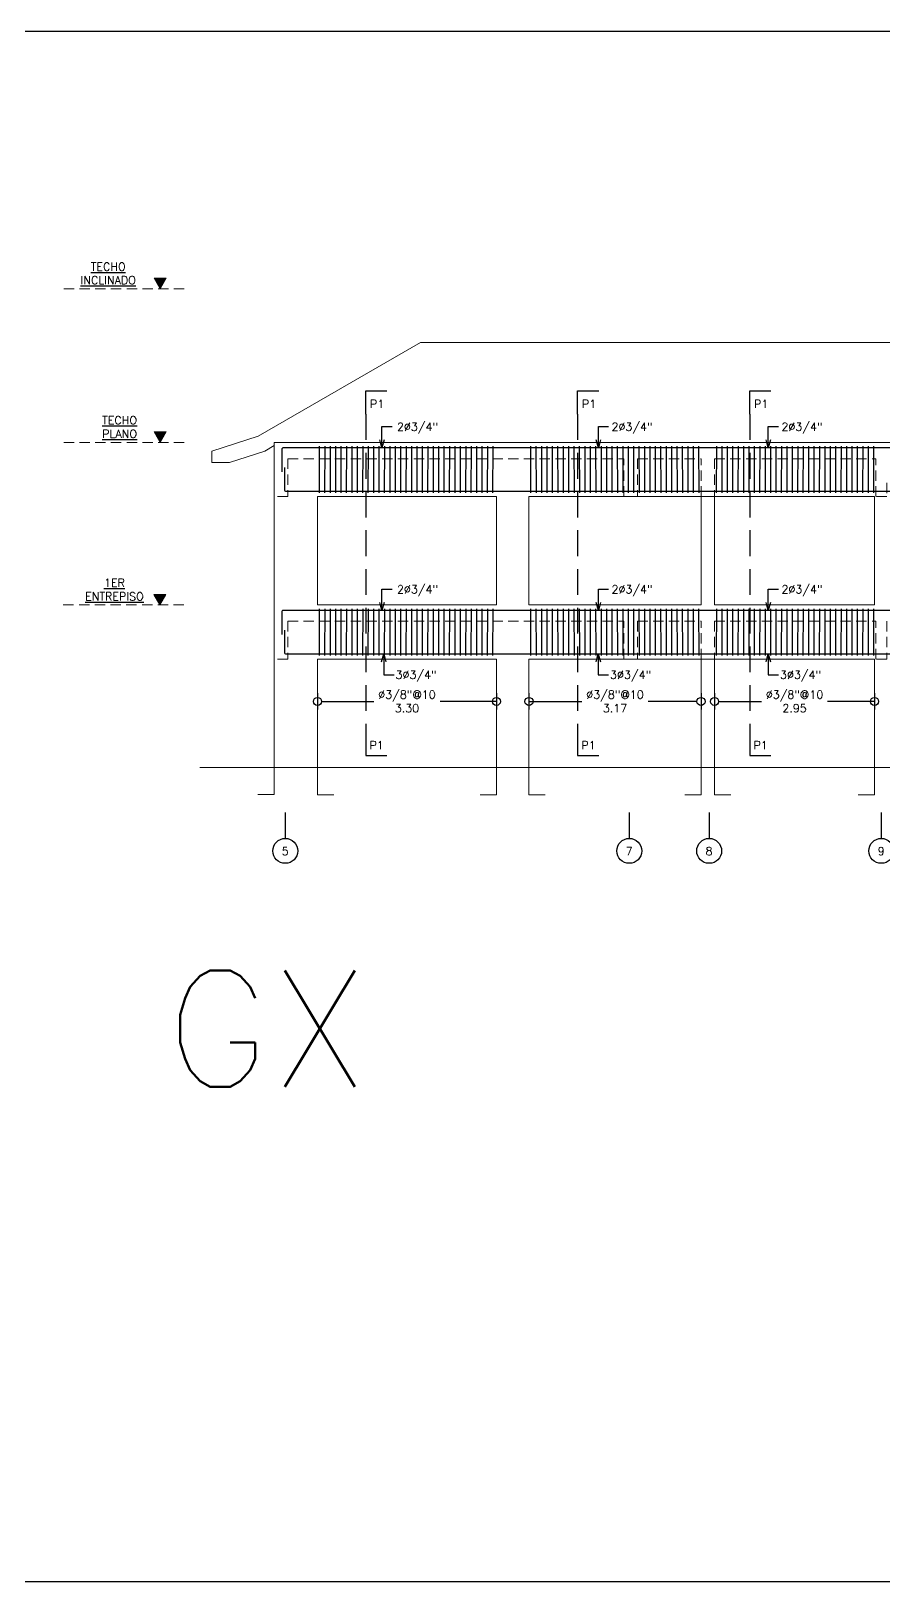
# Model space of a CAD drawing. Header units: metres. Extents: x -44 to 358, y -246 to 48.
# Drawn here: x 96.16 to 111.9, y -168.63 to -140.01 of the extents above; entities that cross this region are included whole.
import ezdxf

# ---------------------------------------------------------------- set-up
doc = ezdxf.new("R2010")
doc.units = ezdxf.units.M
doc.header["$LTSCALE"] = 0.3
doc.header["$PDMODE"] = 3
for name, pattern in [('CONTINUA', [0]), ('HIDDEN', [9.525, 6.35, -3.175]), ('HIDDEN2', [4.7625, 3.175, -1.5875])]:
    doc.linetypes.add(name, pattern=pattern)
for name, color, linetype in [('001-ACERO', 5, 'Continuous'), ('001-DIMLOSA', 4, 'Continuous'), ('001-DIMTEXTO', 4, 'Continuous'), ('001-EJES', 4, 'Continuous'), ('002-SECCION', 1, 'CONTINUA'), ('ACERO', 5, 'Continuous'), ('DIMPORTICO', 4, 'Continuous'), ('DIMTEXTO', 4, 'Continuous'), ('SECCION', 1, 'Continuous'), ('TEXTO1', 1, 'Continuous'), ('VIGA-LOSA', 1, 'Continuous')]:
    doc.layers.add(name, color=color, linetype=linetype)
doc.layers.add('Losa', color=8, linetype='HIDDEN', lineweight=18)
doc.styles.add('SIMPLEX', font='simplex_.ttf', dxfattribs={"height": 0.2})
doc.styles.add('SMPLEX', font='simplex.shx')
doc.dimstyles.new('BDIM-75', dxfattribs={"dimscale": 0.75, "dimtxt": 0.2, "dimasz": 0.2, "dimexe": 0.2, "dimexo": 0.2, "dimgap": 0.1, "dimtad": 0, "dimtih": 1, "dimtoh": 1, "dimzin": 0, "dimdsep": 46, "dimtxsty": 'SIMPLEX', "dimblk": 'OBLIQUE', "dimcen": 0.2, "dimdle": 0.2, "dimclrd": 4, "dimclre": 4, "dimclrt": 256, "dimadec": 0, "dimazin": 0, "dimtfac": 1, "dimtofl": 0, "dimtmove": 1, "dimatfit": 3, "dimldrblk": 'OPEN30', "dimfxl": 0.15, "dimtfill": 1, "dimtolj": 1, "dimtzin": 0, "dimlwd": -1, "dimlwe": -1, "dimarcsym": 0})
doc.dimstyles.new('DIM-75', dxfattribs={"dimscale": 0.75, "dimtxt": 0.2, "dimasz": 0.2, "dimexe": 0.2, "dimexo": 0.2, "dimgap": 0.1, "dimtad": 0, "dimtih": 1, "dimtoh": 1, "dimzin": 0, "dimdsep": 46, "dimtxsty": 'SMPLEX', "dimblk1": 'OBLIQUE', "dimblk2": 'OBLIQUE', "dimsah": 1, "dimcen": 0.2, "dimclrd": 4, "dimclre": 4, "dimclrt": 4, "dimadec": 0, "dimazin": 0, "dimtfac": 1, "dimtmove": 0, "dimatfit": 3, "dimldrblk": 'OBLIQUE', "dimfxl": 0.2, "dimfxlon": 1, "dimtfill": 1, "dimtolj": 1, "dimtzin": 0, "dimarcsym": 0})

# ---------------------------------------------------------------- blocks, each defined once
blk = doc.blocks.new('A$C2BC87D2B')
at = {"layer": '001-DIMTEXTO', "lineweight": 0}
h = blk.add_hatch(color=4, dxfattribs=at)
h.dxf.hatch_style = 1
h.paths.add_polyline_path([(0, 0), (0.112, 0.194), (-0.112, 0.194)])
at = {"layer": '001-DIMTEXTO', "color": 4, "lineweight": 0, "flags": 128}
blk.add_lwpolyline([(0, 0), (0.112, 0.194), (-0.112, 0.194)], close=True, dxfattribs=at)
blk = doc.blocks.new('_OBLIQUE')
at = {"color": 0, "linetype": 'ByBlock'}
blk.add_line((-0.5, -0.5), (0.5, 0.5), dxfattribs=at)
blk = doc.blocks.new('_Open30')
at = {"color": 0, "lineweight": -2}
for p, q in [((-1, 0.27), (0, 0)), ((0, 0), (-1, -0.27)), ((0, 0), (-1, 0))]:
    blk.add_line(p, q, dxfattribs=at)
blk = doc.blocks.new('_DotBlank')
at = {"color": 0, "linetype": 'ByBlock', "lineweight": -2}
blk.add_line((-0.5, 0), (-1, 0), dxfattribs=at)
blk.add_circle((0, 0), 0.5, dxfattribs=at)
blk = doc.blocks.new('_Origin')
at = {"color": 0, "linetype": 'ByBlock', "lineweight": -2}
blk.add_line((0, 0), (-1, 0), dxfattribs=at)
blk.add_circle((0, 0), 0.5, dxfattribs=at)
blk = doc.blocks.new('*D1691')
at = {"layer": '001-DIMTEXTO', "color": 4, "lineweight": -2, "transparency": 16777216}
for p, q in [((105.35, -152.234), (105.35, -152.534)), ((108.524, -152.234), (108.524, -152.534)), ((105.5, -152.384), (106.326, -152.384)), ((108.374, -152.384), (107.548, -152.384))]:
    blk.add_line(p, q, dxfattribs=at)
at = {"layer": 'DEFPOINTS', "color": 0, "transparency": 16777216}
for p in [(105.35, -151.604), (108.524, -151.604), (105.35, -152.384)]:
    blk.add_point(p, dxfattribs=at)
at = {"layer": '001-DIMTEXTO', "color": 4, "lineweight": -2, "transparency": 16777216, "xscale": 0.15, "yscale": 0.15, "zscale": 0.15, "rotation": 180}
blk.add_blockref('_Origin', (105.35, -152.384), dxfattribs=at)
at = {"layer": '001-DIMTEXTO', "color": 4, "lineweight": -2, "transparency": 16777216, "xscale": 0.15, "yscale": 0.15, "zscale": 0.15}
blk.add_blockref('_DotBlank', (108.524, -152.384), dxfattribs=at)
at = {"layer": '001-DIMTEXTO', "color": 4, "transparency": 16777216, "insert": (106.937, -152.384), "char_height": 0.15, "attachment_point": 5, "style": 'SMPLEX'}
blk.add_mtext('\\A1;∅3/8"@10\\P3.17', dxfattribs=at)
blk = doc.blocks.new('*U1654')
at = {"layer": '001-ACERO'}
blk.add_line((-0.001, -0.435), (0.001, 0.428), dxfattribs=at)
blk = doc.blocks.new('*U1655')
at = {"layer": 'VIGA-LOSA', "color": 0, "linetype": 'ByBlock', "lineweight": -2, "transparency": 16777216}
for p in [(0, 0), (0.1, 0), (0.2, 0), (0.3, 0), (0.4, 0), (0.5, 0), (0.6, 0), (0.7, 0), (0.8, 0), (0.9, 0), (1, 0), (1.1, 0), (1.2, 0), (1.3, 0), (1.4, 0), (1.5, 0), (1.6, 0), (1.7, 0), (1.8, 0), (1.9, 0), (2, 0), (2.1, 0), (2.2, 0), (2.3, 0), (2.4, 0), (2.5, 0), (2.6, 0), (2.7, 0), (2.8, 0), (2.9, 0), (3, 0), (3.1, 0)]:
    blk.add_blockref('*U1654', p, dxfattribs=at)
blk = doc.blocks.new('*U1670')
at = {"layer": '001-ACERO'}
blk.add_line((-0.001, -0.435), (0.001, 0.428), dxfattribs=at)
blk = doc.blocks.new('*U1671')
at = {"layer": 'VIGA-LOSA', "color": 0, "linetype": 'ByBlock', "lineweight": -2, "transparency": 16777216}
for p in [(0, 0), (0.1, 0), (0.2, 0), (0.3, 0), (0.4, 0), (0.5, 0), (0.6, 0), (0.7, 0), (0.8, 0), (0.9, 0), (1, 0), (1.1, 0), (1.2, 0), (1.3, 0), (1.4, 0), (1.5, 0), (1.6, 0), (1.7, 0), (1.8, 0), (1.9, 0), (2, 0), (2.1, 0), (2.2, 0), (2.3, 0), (2.4, 0), (2.5, 0), (2.6, 0), (2.7, 0), (2.8, 0), (2.9, 0)]:
    blk.add_blockref('*U1670', p, dxfattribs=at)
blk = doc.blocks.new('*D1692')
at = {"layer": '001-DIMTEXTO', "color": 4, "lineweight": -2, "transparency": 16777216}
for p, q in [((108.774, -152.234), (108.774, -152.534)), ((111.724, -152.234), (111.724, -152.534)), ((108.924, -152.384), (109.638, -152.384)), ((111.574, -152.384), (110.86, -152.384))]:
    blk.add_line(p, q, dxfattribs=at)
at = {"layer": 'DEFPOINTS', "color": 0, "transparency": 16777216}
for p in [(108.774, -151.604), (111.724, -151.604), (111.724, -152.384)]:
    blk.add_point(p, dxfattribs=at)
at = {"layer": '001-DIMTEXTO', "color": 4, "lineweight": -2, "transparency": 16777216, "xscale": 0.15, "yscale": 0.15, "zscale": 0.15, "rotation": 180}
blk.add_blockref('_DotBlank', (108.774, -152.384), dxfattribs=at)
at = {"layer": '001-DIMTEXTO', "color": 4, "lineweight": -2, "transparency": 16777216, "xscale": 0.15, "yscale": 0.15, "zscale": 0.15}
blk.add_blockref('_Origin', (111.724, -152.384), dxfattribs=at)
at = {"layer": '001-DIMTEXTO', "color": 4, "transparency": 16777216, "insert": (110.249, -152.384), "char_height": 0.15, "attachment_point": 5, "style": 'SMPLEX'}
blk.add_mtext('\\A1;∅3/8"@10\\P2.95', dxfattribs=at)
blk = doc.blocks.new('*U1800')
at = {"color": 8, "linetype": 'HIDDEN2', "ltscale": 0.5}
blk.add_line((0, 2.425), (0, -3.444), dxfattribs=at)
at = {"color": 6, "linetype": 'CONTINUA'}
for points in [[(0, 2.425), (0, 2.856), (0.391, 2.856)], [(0, -3.444), (0, -3.875), (0.391, -3.875)]]:
    blk.add_lwpolyline(points, dxfattribs=at)
at = {"color": 4, "style": 'SMPLEX'}
for tag, p in [('P##', (0.078, 2.539)), ('P#', (0.069, -3.76))]:
    blk.add_attdef(tag, p, '', height=0.15, dxfattribs=at)
blk = doc.blocks.new('*U1650')
at = {"layer": '001-ACERO'}
blk.add_line((-0.001, -0.435), (0.001, 0.428), dxfattribs=at)
blk = doc.blocks.new('*U1643')
at = {"layer": 'VIGA-LOSA', "color": 0, "linetype": 'ByBlock', "lineweight": -2, "transparency": 16777216}
for p in [(0, 0), (0.1, 0), (0.2, 0), (0.3, 0), (0.4, 0), (0.5, 0), (0.6, 0), (0.7, 0), (0.8, 0), (0.9, 0), (1, 0), (1.1, 0), (1.2, 0), (1.3, 0), (1.4, 0), (1.5, 0), (1.6, 0), (1.7, 0), (1.8, 0), (1.9, 0), (2, 0), (2.1, 0), (2.2, 0), (2.3, 0), (2.4, 0), (2.5, 0), (2.6, 0), (2.7, 0), (2.8, 0), (2.9, 0), (3, 0), (3.1, 0), (3.2, 0)]:
    blk.add_blockref('*U1650', p, dxfattribs=at)
blk = doc.blocks.new('*D1687')
at = {"layer": '001-DIMTEXTO', "color": 4, "lineweight": -2, "transparency": 16777216}
for p, q in [((101.449, -152.234), (101.449, -152.534)), ((104.75, -152.234), (104.75, -152.534)), ((101.599, -152.384), (102.489, -152.384)), ((104.6, -152.384), (103.71, -152.384))]:
    blk.add_line(p, q, dxfattribs=at)
at = {"layer": 'DEFPOINTS', "color": 0, "transparency": 16777216}
for p in [(101.449, -151.604), (104.75, -151.604), (104.75, -152.384)]:
    blk.add_point(p, dxfattribs=at)
at = {"layer": '001-DIMTEXTO', "color": 4, "lineweight": -2, "transparency": 16777216, "xscale": 0.15, "yscale": 0.15, "zscale": 0.15, "rotation": 180}
blk.add_blockref('_DotBlank', (101.449, -152.384), dxfattribs=at)
at = {"layer": '001-DIMTEXTO', "color": 4, "lineweight": -2, "transparency": 16777216, "xscale": 0.15, "yscale": 0.15, "zscale": 0.15}
blk.add_blockref('_Origin', (104.75, -152.384), dxfattribs=at)
at = {"layer": '001-DIMTEXTO', "color": 4, "transparency": 16777216, "insert": (103.099, -152.384), "char_height": 0.15, "attachment_point": 5, "style": 'SMPLEX'}
blk.add_mtext('\\A1;∅3/8"@10\\P3.30', dxfattribs=at)
blk = doc.blocks.new('*U1638')
at = {"color": 8, "linetype": 'HIDDEN2', "ltscale": 0.5}
blk.add_line((0, 2.425), (0, -3.444), dxfattribs=at)
at = {"color": 6, "linetype": 'CONTINUA'}
for points in [[(0, 2.425), (0, 2.856), (0.391, 2.856)], [(0, -3.444), (0, -3.875), (0.391, -3.875)]]:
    blk.add_lwpolyline(points, dxfattribs=at)
at = {"color": 4, "style": 'SMPLEX'}
for tag, p in [('P##', (0.078, 2.539)), ('P#', (0.069, -3.76))]:
    blk.add_attdef(tag, p, '', height=0.15, dxfattribs=at)
blk = doc.blocks.new('*U1648')
at = {"layer": '001-ACERO'}
blk.add_line((-0.001, -0.435), (0.001, 0.428), dxfattribs=at)
blk = doc.blocks.new('*U1649')
at = {"layer": 'VIGA-LOSA', "color": 0, "linetype": 'ByBlock', "lineweight": -2, "transparency": 16777216}
for p in [(0, 0), (0.1, 0), (0.2, 0), (0.3, 0), (0.4, 0), (0.5, 0), (0.6, 0), (0.7, 0), (0.8, 0), (0.9, 0), (1, 0), (1.1, 0), (1.2, 0), (1.3, 0), (1.4, 0), (1.5, 0), (1.6, 0), (1.7, 0), (1.8, 0), (1.9, 0), (2, 0), (2.1, 0), (2.2, 0), (2.3, 0), (2.4, 0), (2.5, 0), (2.6, 0), (2.7, 0), (2.8, 0), (2.9, 0), (3, 0), (3.1, 0)]:
    blk.add_blockref('*U1648', p, dxfattribs=at)
blk = doc.blocks.new('*U1644')
at = {"layer": '001-ACERO'}
blk.add_line((-0.001, -0.435), (0.001, 0.428), dxfattribs=at)
blk = doc.blocks.new('*U1645')
at = {"layer": 'VIGA-LOSA', "color": 0, "linetype": 'ByBlock', "lineweight": -2, "transparency": 16777216}
for p in [(0, 0), (0.1, 0), (0.2, 0), (0.3, 0), (0.4, 0), (0.5, 0), (0.6, 0), (0.7, 0), (0.8, 0), (0.9, 0), (1, 0), (1.1, 0), (1.2, 0), (1.3, 0), (1.4, 0), (1.5, 0), (1.6, 0), (1.7, 0), (1.8, 0), (1.9, 0), (2, 0), (2.1, 0), (2.2, 0), (2.3, 0), (2.4, 0), (2.5, 0), (2.6, 0), (2.7, 0), (2.8, 0), (2.9, 0)]:
    blk.add_blockref('*U1644', p, dxfattribs=at)
blk = doc.blocks.new('*U1647')
at = {"layer": '001-ACERO'}
blk.add_line((-0.001, -0.435), (0.001, 0.428), dxfattribs=at)
blk = doc.blocks.new('*U1646')
at = {"layer": 'VIGA-LOSA', "color": 0, "linetype": 'ByBlock', "lineweight": -2, "transparency": 16777216}
for p in [(0, 0), (0.1, 0), (0.2, 0), (0.3, 0), (0.4, 0), (0.5, 0), (0.6, 0), (0.7, 0), (0.8, 0), (0.9, 0), (1, 0), (1.1, 0), (1.2, 0), (1.3, 0), (1.4, 0), (1.5, 0), (1.6, 0), (1.7, 0), (1.8, 0), (1.9, 0), (2, 0), (2.1, 0), (2.2, 0), (2.3, 0), (2.4, 0), (2.5, 0), (2.6, 0), (2.7, 0), (2.8, 0), (2.9, 0), (3, 0), (3.1, 0), (3.2, 0)]:
    blk.add_blockref('*U1647', p, dxfattribs=at)

msp = doc.modelspace()

# ---------------------------------------------------------------- linework, layer by layer
at = {"layer": '001-EJES', "color": 1, "ltscale": 0.02}
for p, q in [((100.8540298, -154.4336038), (100.8540298, -154.9118178)), ((107.1996298, -154.4336038), (107.1996298, -154.9118178)), ((108.6740298, -154.4336038), (108.6740298, -154.9118178)), ((111.8490298, -154.4336038), (111.8490298, -154.9118178))]:
    msp.add_line(p, q, dxfattribs=at)
at = {"layer": '001-EJES', "color": 1}
for centre in [(100.8540298, -155.1418477), (107.1996298, -155.1418477), (108.6740298, -155.1418477), (111.8490298, -155.1418477)]:
    msp.add_circle(centre, 0.2300299, dxfattribs=at)
at = {"layer": '002-SECCION', "lineweight": 0}
for p, q in [((100.6490298, -147.6040788), (100.6490298, -154.1040788)), ((100.6490298, -147.6040788), (115.098871, -147.6040788)), ((101.4490298, -148.6040788), (104.7496767, -148.6040788)), ((101.4490298, -150.6040788), (101.4490298, -148.6040788)), ((104.7496767, -150.6040788), (104.7496767, -148.6040788)), ((105.3496767, -148.6040788), (108.5240298, -148.6040788)), ((105.3496767, -150.6040788), (105.3496767, -148.6040788)), ((108.5240298, -150.6040788), (108.5240298, -148.6040788)), ((108.7740298, -148.6040788), (111.7240298, -148.6040788)), ((108.7740298, -150.6040788), (108.7740298, -148.6040788)), ((111.7240298, -150.6040788), (111.7240298, -148.6040788)), ((101.4490298, -150.6040788), (104.7496767, -150.6040788)), ((105.3496767, -150.6040788), (108.5240298, -150.6040788)), ((108.7740298, -150.6040788), (111.7240298, -150.6040788)), ((101.4490298, -151.6040788), (101.4490298, -154.1060475)), ((101.4490298, -151.6040788), (104.7496767, -151.6040788)), ((104.7496767, -151.6040788), (104.7496767, -154.1060475)), ((105.3496767, -151.6040788), (105.3496767, -154.1060475)), ((105.3496767, -151.6040788), (108.5240298, -151.6040788)), ((108.5240298, -154.1060475), (108.5240298, -151.6040788)), ((108.7740298, -151.6040788), (111.7240298, -151.6040788)), ((108.7740298, -154.1060475), (108.7740298, -151.6040788)), ((111.7240298, -154.1060475), (111.7240298, -151.6040788)), ((100.3490298, -154.1040788), (100.6490298, -154.1040788)), ((101.4469939, -154.1060475), (101.7469939, -154.1060475)), ((104.4496767, -154.1060475), (104.7496767, -154.1060475)), ((105.3496767, -154.1060475), (105.6496767, -154.1060475)), ((108.2240298, -154.1060475), (108.5240298, -154.1060475)), ((108.7740298, -154.1060475), (109.0740298, -154.1060475)), ((111.4240298, -154.1060475), (111.7240298, -154.1060475))]:
    msp.add_line(p, q, dxfattribs=at)
at = {"layer": 'ACERO'}
for points in [[(100.8016601, -147.707554, 0.2480042517), (100.7929265, -147.7240788), (100.7929265, -148.1468259)], [(126.438181, -147.7040788), (100.8129265, -147.7040788, 0.1507257483), (100.8016601, -147.707554, 0.1507257483)], [(100.8380301, -148.0679802), (100.8395263, -148.484551, 0.4073149712), (100.8595207, -148.5040788)], [(100.8016601, -150.707554, 0.2480042517), (100.7929265, -150.7240788), (100.7929265, -151.1468259)], [(126.438181, -150.7040788), (100.8129265, -150.7040788, 0.1507257483), (100.8016601, -150.707554, 0.1507257483)], [(100.8380301, -151.0679802), (100.8395263, -151.484551, 0.4073149712), (100.8595207, -151.5040788)]]:
    msp.add_lwpolyline(points, format="xyb", dxfattribs=at)
for points in [[(100.8595207, -148.5040788), (126.3803204, -148.5040788)], [(100.8595207, -151.5040788), (126.3803204, -151.5040788)]]:
    msp.add_lwpolyline(points, dxfattribs=at)
at = {"layer": 'DIMTEXTO'}
msp.add_lwpolyline([(-5.0701956, -140.0118319), (167.0422281, -140.0118319), (167.0422281, -168.6345631), (-5.0701956, -168.6345631)], close=True, dxfattribs=at)
at = {"layer": 'Losa', "lineweight": 0, "ltscale": 0.1}
for p, q in [((98.9907364, -144.7698019), (96.7388673, -144.7698019)), ((98.9907364, -147.6040788), (96.7388673, -147.6040788)), ((100.8990298, -147.9040788), (107.0996298, -147.9040788)), ((107.3496298, -147.9040788), (108.5240298, -147.9040788)), ((108.7740298, -147.9040788), (111.7490298, -147.9040788)), ((108.5240298, -148.6040788), (108.7740298, -148.6040788)), ((98.9829151, -150.6040788), (96.731046, -150.6040788)), ((100.8990298, -150.9040788), (107.0996298, -150.9040788)), ((107.3496298, -150.9040788), (108.5240298, -150.9040788)), ((108.7740298, -150.9040788), (111.7490298, -150.9040788)), ((108.5240298, -151.6040788), (108.7740298, -151.6040788))]:
    msp.add_line(p, q, dxfattribs=at)
at = {"layer": 'Losa', "linetype": 'CONTINUA', "lineweight": 0, "ltscale": 0.1}
msp.add_line((118.0957694, -145.7582722), (103.3490298, -145.7582722), dxfattribs=at)
for points in [[(103.3490298, -145.7582722), (100.3511456, -147.4891015), (99.4990298, -147.7659707), (99.4990298, -147.9762632)], [(100.6490298, -147.6635282), (100.4738387, -147.7646748), (99.8226366, -147.9762632), (99.4990298, -147.9762632)]]:
    msp.add_lwpolyline(points, dxfattribs=at)
at = {"layer": 'Losa', "lineweight": 0, "ltscale": 0.1}
for points in [[(100.8990298, -147.9040788), (100.8990298, -148.6040788), (100.6490298, -148.6040788), (100.6490298, -147.9040788)], [(107.3496298, -147.9040788), (107.3496298, -148.6040788), (107.0996298, -148.6040788), (107.0996298, -147.9040788)], [(108.7740298, -147.9040788), (108.7740298, -148.6040788), (108.5240298, -148.6040788), (108.5240298, -147.9040788)], [(111.9490298, -148.3518458), (111.9490298, -148.6040788), (111.7490298, -148.6040788), (111.7490298, -147.9040788)], [(100.8990298, -150.9040788), (100.8990298, -151.6040788), (100.6490298, -151.6040788), (100.6490298, -150.9040788)], [(107.3496298, -150.9040788), (107.3496298, -151.6040788), (107.0996298, -151.6040788), (107.0996298, -150.9040788)], [(108.7740298, -150.9040788), (108.7740298, -151.6040788), (108.5240298, -151.6040788), (108.5240298, -150.9040788)], [(111.9490298, -150.9040788), (111.9490298, -151.6040788), (111.7490298, -151.6040788), (111.7490298, -150.9040788)]]:
    msp.add_lwpolyline(points, dxfattribs=at)
at = {"layer": 'SECCION', "color": 8, "lineweight": 0, "ltscale": 0.0003}
msp.add_line((99.2746719, -153.6040788), (128.4812943, -153.6040788), dxfattribs=at)

# ---------------------------------------------------------------- block references
for name, p in [('*U1800', (102.337764, -149.5077944)), ('*U1800', (106.2478411, -149.5077944)), ('*U1638', (109.4221941, -149.5077944))]:
    msp.add_blockref(name, p).add_auto_attribs({'P#': 'P1', 'P##': 'P1'})
at = {"layer": 'TEXTO1', "ltscale": 2}
for p in [(98.5464518, -144.7695355), (98.5464518, -147.6038124), (98.5386305, -150.6038124)]:
    msp.add_blockref('A$C2BC87D2B', p, dxfattribs=at)
at = {"layer": 'VIGA-LOSA'}
for name, p in [('*U1646', (101.48713, -148.1010377)), ('*U1645', (108.81213, -148.1010377)), ('*U1643', (101.48713, -151.1010377)), ('*U1671', (108.81213, -151.1010377))]:
    msp.add_blockref(name, p, dxfattribs=at)
at = {"layer": 'VIGA-LOSA', "xscale": -1}
for name, p in [('*U1649', (108.4859295, -148.1010377)), ('*U1655', (108.4859295, -151.1010377))]:
    msp.add_blockref(name, p, dxfattribs=at)

# ---------------------------------------------------------------- texts
at = {"layer": 'DIMPORTICO', "color": 4, "style": 'SMPLEX'}
for s, p in [('2∅3/4"', (102.9143418, -147.3901443)), ('2∅3/4"', (106.8720366, -147.3901443)), ('2∅3/4"', (110.0075112, -147.3901443)), ('2∅3/4"', (102.9143418, -150.3901443)), ('2∅3/4"', (106.8720366, -150.3901443)), ('2∅3/4"', (110.0075112, -150.3901443)), ('3∅3/4"', (102.8882697, -151.9666553)), ('3∅3/4"', (106.8459645, -151.9666553)), ('3∅3/4"', (109.9814392, -151.9666553))]:
    msp.add_text(s, height=0.15, rotation=360, dxfattribs=at).set_placement(p)
at = {"layer": 'DIMTEXTO', "color": 4, "insert": (100.5254183, -158.4205393), "char_height": 2.14629826, "attachment_point": 5, "style": 'SMPLEX'}
msp.add_mtext('GX', dxfattribs=at)

# ---------------------------------------------------------------- dimensions: what is measured, and where the dimension line sits
at = {"layer": '001-DIMTEXTO'}
for base, p1, p2, picture, middle in [((104.7496767, -152.3841377), (101.4490298, -151.6040788), (104.7496767, -151.6040788), '*D1687', (103.0993533, -152.3841377)), ((111.7240298, -152.3841377), (108.7740298, -151.6040788), (111.7240298, -151.6040788), '*D1692', (110.2490298, -152.3841377))]:
    dim = msp.add_linear_dim(base=base, p1=p1, p2=p2, text='∅3/8"@10\\P<>', dimstyle='DIM-75', override={"dimblk1": 'DotBlank', "dimblk2": 'Origin', "dimtfill": 0}, dxfattribs=at)
    dim.commit()
    dim.dimension.update_dxf_attribs({"geometry": picture, "text_midpoint": middle})
dim = msp.add_linear_dim(base=(105.3496767, -152.3841377), p1=(108.5240298, -151.6040788), p2=(105.3496767, -151.6040788), angle=180, text='∅3/8"@10\\P<>', dimstyle='DIM-75', override={"dimblk1": 'DotBlank', "dimblk2": 'Origin', "dimtfill": 0}, dxfattribs=at)
dim.commit()
dim.dimension.update_dxf_attribs({"geometry": '*D1691', "text_midpoint": (106.9368533, -152.3841377)})

# ---------------------------------------------------------------- leaders
at = {"layer": '001-DIMLOSA', "lineweight": 0}
for points in [[(102.6380885, -147.7064448), (102.6380885, -147.3098438), (102.8270991, -147.3098438)], [(106.6300654, -147.7064448), (106.6300654, -147.3098438), (106.819076, -147.3098438)], [(109.76554, -147.7064448), (109.76554, -147.3098438), (109.9545506, -147.3098438)], [(102.6380885, -150.7064448), (102.6380885, -150.3098438), (102.8270991, -150.3098438)], [(106.6300654, -150.7064448), (106.6300654, -150.3098438), (106.819076, -150.3098438)], [(109.76554, -150.7064448), (109.76554, -150.3098438), (109.9545506, -150.3098438)], [(102.6714368, -151.5038198), (102.6714368, -151.8946928), (102.8604474, -151.8946928)], [(106.6291316, -151.5038198), (106.6291316, -151.8946928), (106.8181422, -151.8946928)], [(109.7646062, -151.5038198), (109.7646062, -151.8946928), (109.9536169, -151.8946928)]]:
    msp.add_leader(points, dimstyle='BDIM-75', override={"dimgap": 0.1, "dimtad": 0}, dxfattribs=at)

# ---------------------------------------------------------------- next in the draw order: texts
at = {"layer": '001-EJES', "color": 4, "ltscale": 0.02, "insert": (100.8527072, -155.1478224), "char_height": 0.15, "width": 0.15, "attachment_point": 5, "style": 'SMPLEX', "bg_fill": 3, "box_fill_scale": 1.25, "bg_fill_color": 256, "bg_fill_true_color": 13158600, "bg_fill_transparency": 0}
msp.add_mtext('5', dxfattribs=at)
at = {"layer": '001-EJES', "color": 4, "ltscale": 0.02, "char_height": 0.15, "attachment_point": 5, "style": 'SMPLEX', "bg_fill": 3, "box_fill_scale": 1.25, "bg_fill_color": 256, "bg_fill_true_color": 13158600, "bg_fill_transparency": 0}
for s, insert in [('7', (107.1983073, -155.1478224)), ('8', (108.6727072, -155.1478224)), ('9', (111.8477072, -155.1478224))]:
    msp.add_mtext(s, dxfattribs=dict(at, insert=insert))
at = {"layer": 'TEXTO1', "color": 4, "char_height": 0.15, "width": 0.009586963, "attachment_point": 5, "style": 'SMPLEX', "bg_fill": 2}
for s, insert in [('\\A1;{\\LTECHO INCLINADO}', (97.5873903, -144.4859369)), ('\\A1;{\\LTECHO PLANO}', (97.7979558, -147.3202138)), ('\\A1;{\\L1ER ENTREPISO}', (97.7025482, -150.3202138))]:
    msp.add_mtext(s, dxfattribs=dict(at, insert=insert))

doc.saveas('drawing.dxf')
